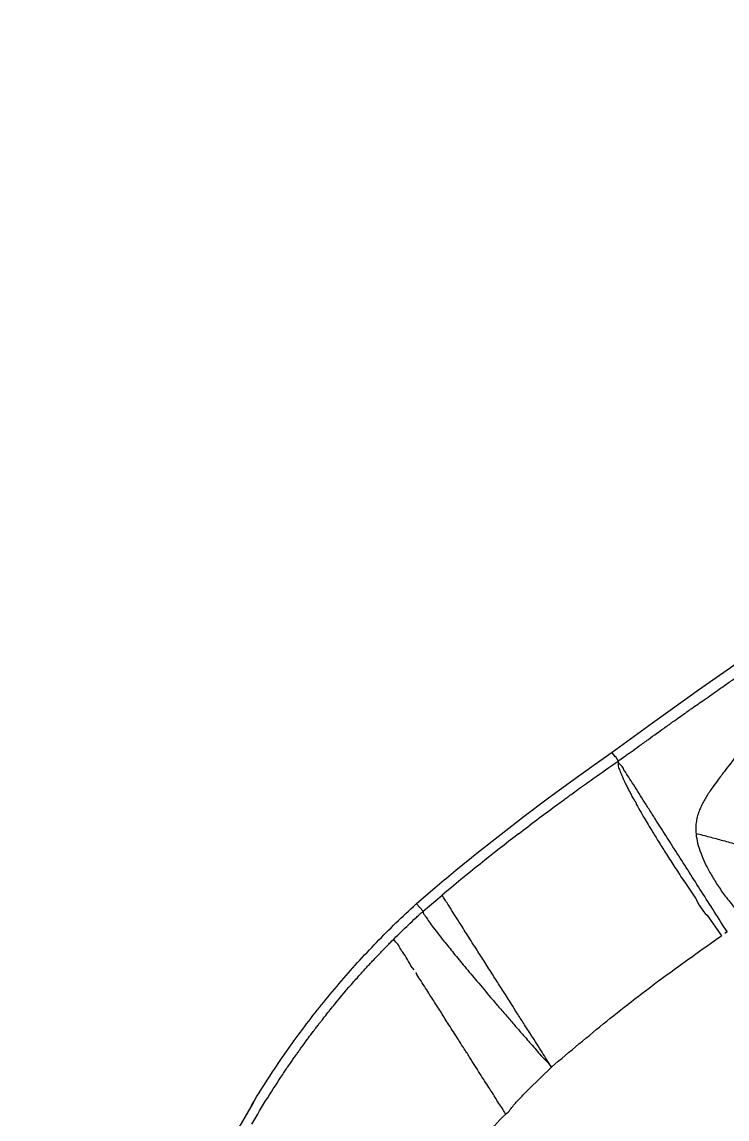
# Model space of a CAD drawing. Header units: millimetres. Extents: x 1145859089 to 1147511753, y -1047484727 to -1047247487.
# Drawn here: x 1146988530.5 to 1146988601.8, y -1047437860.2 to -1047437749.3 of the extents above; entities that cross this region are included whole.
import ezdxf
from ezdxf.xclip import XClip

# ---------------------------------------------------------------- set-up
doc = ezdxf.new("R2010")
doc.units = ezdxf.units.MM
doc.header["$LTSCALE"] = 100
doc.header["$MEASUREMENT"] = 0
doc.header["$XCLIPFRAME"] = 2
doc.layers.get('0').update_dxf_attribs({"linetype": 'CONTINUOUS'})
doc.layers.add('XREF', color=135, linetype='CONTINUOUS')
doc.layers.add('단지배치도$0$W240910', color=135, linetype='CONTINUOUS')

# ---------------------------------------------------------------- blocks, each defined once
blk = doc.blocks.new('단지배치도$0$zw$9902')
at = {"layer": '단지배치도$0$W240910', "linetype": 'ByBlock', "ltscale": 20}
for p, q in [((58864.32, -66444.27), (58859.65, -66447.55)), ((58859.65, -66447.55), (58855.01, -66450.87)), ((58855.01, -66450.87), (58850.91, -66453.83)), ((58850.91, -66453.83), (58849.1, -66455.11)), ((58851.22, -66454.26), (58850.91, -66453.83)), ((58851.26, -66454.22), (58851.22, -66454.26)), ((58851.54, -66454.69), (58851.26, -66454.22)), ((58849.1, -66455.11), (58846.73, -66456.82)), ((58851.53, -66454.7), (58851.54, -66454.7)), ((58851.53, -66454.7), (58851.53, -66454.7)), ((58851.53, -66454.71), (58851.53, -66454.7)), ((58851.54, -66454.7), (58851.53, -66454.71)), ((58851.53, -66454.71), (58851.53, -66454.71)), ((58851.53, -66454.71), (58851.53, -66454.71)), ((58851.53, -66454.71), (58851.53, -66454.71)), ((58851.53, -66454.71), (58851.53, -66454.71)), ((58851.54, -66454.7), (58851.54, -66454.69)), ((58851.54, -66454.7), (58851.54, -66454.7)), ((58851.55, -66454.71), (58851.54, -66454.7)), ((58846.73, -66456.82), (58844.37, -66458.55)), ((58844.37, -66458.55), (58842.03, -66460.32)), ((58853.36, -66459.05), (58853.37, -66459.07)), ((58842.03, -66460.32), (58839.72, -66462.11)), ((58839.72, -66462.11), (58837.42, -66463.92)), ((58837.42, -66463.92), (58835.15, -66465.77)), ((58833.24, -66467.35), (58831.15, -66469.12)), ((58831.82, -66469.88), (58833.74, -66468.26)), ((58831.11, -66469.15), (58831.15, -66469.12)), ((58831.15, -66469.12), (58831.82, -66469.88)), ((58860.51, -66470.29), (58861.96, -66472.35)), ((58842.51, -66487.84), (58844.79, -66485.62)), ((58814.65, -66489.22), (58812.74, -66492.54))]:
    blk.add_line(p, q, dxfattribs=at)
at = {"layer": '단지배치도$0$W240910'}
for radius in [11431.38, 11931.38]:
    blk.add_arc((57394.29, -57699.4), radius, 251.62775, 321.418131, dxfattribs=at)
at = {"layer": '단지배치도$0$W240910', "linetype": 'ByBlock', "ltscale": 20}
for centre, radius, start, end in [((58993.21, -66659.1), 248.7, 127.5968, 129.8812), ((59004.6, -66672.22), 267.09, 129.3777, 129.91)]:
    blk.add_arc(centre, radius, start, end, dxfattribs=at)
for points, start_tangent, end_tangent in [([(58851.54, -66454.69), (58852.13, -66454.27), (58852.83, -66453.77), (58853.64, -66453.18), (58854.58, -66452.51), (58855.44, -66451.89), (58856.13, -66451.4), (58856.63, -66451.05), (58856.93, -66450.83), (58857.36, -66450.52), (58857.99, -66450.08), (58858.97, -66449.38), (58860.23, -66448.5), (58861.75, -66447.43), (58862.25, -66447.09), (58862.75, -66446.74), (58863.24, -66446.4), (58863.74, -66446.05), (58866.26, -66444.31), (58872, -66440.4)], (0.809803, 0.586701), (0.829313, 0.558785)), ([(58864.8, -66452.08), (58864.22, -66453.05), (58863.6, -66453.97), (58862.92, -66454.9), (58862.33, -66455.66), (58861.59, -66456.64), (58861.05, -66457.37), (58860.71, -66457.87), (58860.42, -66458.34), (58860.15, -66458.81), (58859.9, -66459.3), (58859.71, -66459.76), (58859.52, -66460.35), (58859.41, -66460.93), (58859.37, -66461.48), (58859.4, -66462.06)], (-0.371511, -0.928428), (0.092416, -0.99572)), ([(58841.48, -66462.05), (58845.19, -66459.24), (58846.14, -66458.55), (58846.44, -66458.32), (58846.89, -66458), (58847.45, -66457.59), (58849, -66456.48), (58851.54, -66454.7)], (0.792546, 0.609812), (0.821994, 0.569495)), ([(58851.54, -66454.72), (58851.52, -66455.11), (58851.65, -66455.56), (58851.86, -66456.06), (58852.05, -66456.5), (58852.28, -66457), (58852.49, -66457.42), (58852.81, -66458.04), (58853.05, -66458.49), (58853.36, -66459.04), (58853.37, -66459.07)], (0.086932, -0.996214), (0.487859, -0.872922)), ([(58853.52, -66457.78), (58852.96, -66456.9), (58852.48, -66456.15), (58852.12, -66455.58), (58851.84, -66455.14), (58851.55, -66454.71)], (-0.519929, 0.854209), (0.032852, 0.99946)), ([(58862.53, -66471.94), (58861.24, -66469.91), (58859.95, -66467.89), (58858.71, -66465.94), (58857.5, -66464.04), (58856.35, -66462.23), (58855.28, -66460.55), (58854.65, -66459.56), (58854.06, -66458.64), (58853.52, -66457.78)], (-0.554923, 0.831902), (-0.519929, 0.854209)), ([(58853.36, -66459.05), (58853.84, -66459.9), (58854.15, -66460.43), (58854.55, -66461.11), (58855.06, -66461.94), (58855.67, -66462.94), (58856.41, -66464.11), (58857.27, -66465.45), (58858.25, -66466.94), (58859.33, -66468.57), (58860.51, -66470.29)], (0.487669, -0.873028), (0.738592, -0.674153)), ([(58864.98, -66463.62), (58863.57, -66463.17), (58862.15, -66462.76), (58860.75, -66462.39), (58859.39, -66462.06)], (-0.951031, 0.309096), (-0.982942, 0.183917)), ([(58859.4, -66462.06), (58859.56, -66462.99), (58859.87, -66463.99), (58860.3, -66465), (58860.88, -66466.1), (58861.57, -66467.23), (58862.35, -66468.35), (58863.28, -66469.52), (58864.3, -66470.66)], (0.095405, -0.995439), (0.797406, -0.603444)), ([(58844.79, -66485.62), (58843.85, -66484.13), (58842.76, -66482.42), (58841.99, -66481.21), (58841.31, -66480.15), (58840.75, -66479.26), (58840.34, -66478.62), (58839.94, -66477.99), (58839.55, -66477.37), (58839.17, -66476.78), (58838.8, -66476.2), (58837.95, -66474.86), (58837.18, -66473.65), (58836.67, -66472.86), (58836.2, -66472.12), (58835.77, -66471.43), (58835.19, -66470.53), (58834.71, -66469.77), (58834.32, -66469.15), (58834.02, -66468.69), (58833.74, -66468.26)], (-0.533957, 0.845512), (-0.561859, 0.827233)), ([(58814.49, -66489.5), (58816.62, -66486.12), (58819.85, -66481.54), (58823.36, -66477.17), (58827.13, -66473.02), (58831.11, -66469.15)], (0.513606, 0.858026), (0.738686, 0.67405)), ([(58828.91, -66472.65), (58830.35, -66471.25), (58831.09, -66470.55), (58831.45, -66470.22), (58831.82, -66469.88)], (0.708532, 0.705678), (0.739301, 0.673376)), ([(58831.82, -66469.88), (58832.05, -66470.36), (58832.35, -66470.8), (58832.76, -66471.38), (58833.29, -66472.07), (58833.93, -66472.89)], (-0.129232, -0.991614), (0.654299, -0.756236)), ([(58862.53, -66471.94), (58861.96, -66472.35)], (-0.797791, -0.602934), (-0.818675, -0.574257)), ([(58814.53, -66491.38), (58816.13, -66488.72), (58817.65, -66486.36), (58817.94, -66485.92), (58818.22, -66485.51), (58818.49, -66485.12), (58818.75, -66484.75), (58819, -66484.4), (58819.23, -66484.07), (58819.45, -66483.76), (58820.03, -66482.97), (58820.48, -66482.36), (58820.81, -66481.92), (58821.06, -66481.6), (58821.31, -66481.27), (58821.54, -66480.98), (58821.99, -66480.4), (58822.92, -66479.25), (58824.83, -66476.99), (58825.27, -66476.5), (58825.6, -66476.13), (58826.32, -66475.34), (58826.66, -66474.98), (58826.95, -66474.66), (58827.34, -66474.25), (58827.62, -66473.96), (58828.08, -66473.49), (58828.45, -66473.11), (58828.91, -66472.65)], (0.497609, 0.867402), (0.709183, 0.705025)), ([(58830.91, -66475.8), (58830.36, -66474.94), (58829.87, -66474.17), (58829.48, -66473.56), (58829.19, -66473.1), (58828.91, -66472.65)], (-0.731748, 0.681576), (0.561532, 0.827455)), ([(58833.93, -66472.89), (58834.91, -66474.11), (58836.03, -66475.47), (58837.27, -66476.95), (58838.65, -66478.58), (58839.38, -66479.44), (58840.17, -66480.36), (58840.99, -66481.3), (58841.74, -66482.16), (58842.71, -66483.27), (58843.77, -66484.47), (58844.79, -66485.62)], (0.654299, -0.756236), (0.589834, -0.807524)), ([(58844.79, -66485.62), (58850.38, -66480.98), (58856.11, -66476.55), (58861.96, -66472.35)], (0.767264, 0.641332), (0.814791, 0.579755)), ([(58831.2, -66476.26), (58830.91, -66475.8)], (-0.53711, 0.843512), (-0.731748, 0.681576)), ([(58840.18, -66490.37), (58839.96, -66490.02), (58839.58, -66489.44), (58839.2, -66488.84), (58838.83, -66488.24), (58838.46, -66487.67), (58838.04, -66487.01), (58837.69, -66486.46), (58837.18, -66485.66), (58836.66, -66484.84), (58836.08, -66483.92), (58835.72, -66483.37), (58835.36, -66482.8), (58834.89, -66482.06), (58834.44, -66481.36), (58834.04, -66480.72), (58833.67, -66480.14), (58833.28, -66479.53), (58832.9, -66478.93), (58832.52, -66478.34), (58832.08, -66477.64), (58831.62, -66476.92), (58831.2, -66476.26)], (-0.722682, 0.691181), (-0.53711, 0.843512)), ([(58840.18, -66490.37), (58840.97, -66489.48), (58841.72, -66488.67), (58842.51, -66487.84)], (0.825912, 0.563799), (0.689743, 0.724054)), ([(58824.65, -66522.28), (58825.44, -66518.73), (58826.38, -66515.28), (58827.52, -66511.84), (58828.84, -66508.47), (58830.33, -66505.2), (58832.16, -66501.69), (58834.19, -66498.32), (58836.05, -66495.57), (58838.05, -66492.92), (58840.18, -66490.37)], (0.208559, 0.97801), (0.765814, 0.643062))]:
    blk.add_spline(points, degree=3, dxfattribs=dict(at, start_tangent=start_tangent, end_tangent=end_tangent))
blk = doc.blocks.new('단지배치도')
blk.add_blockref('단지배치도$0$zw$9902', (141034.19, 142437.16))

msp = doc.modelspace()

# ---------------------------------------------------------------- block references
at = {"layer": 'XREF'}
ref = msp.add_blockref('단지배치도', (1146788705.034274, -1047513806.462535), dxfattribs=at)
XClip(ref).set_block_clipping_path([(72982.4064819524, 34919.7593965302), (360382.4067475507, 255319.7593436702)])

doc.saveas('drawing.dxf')
